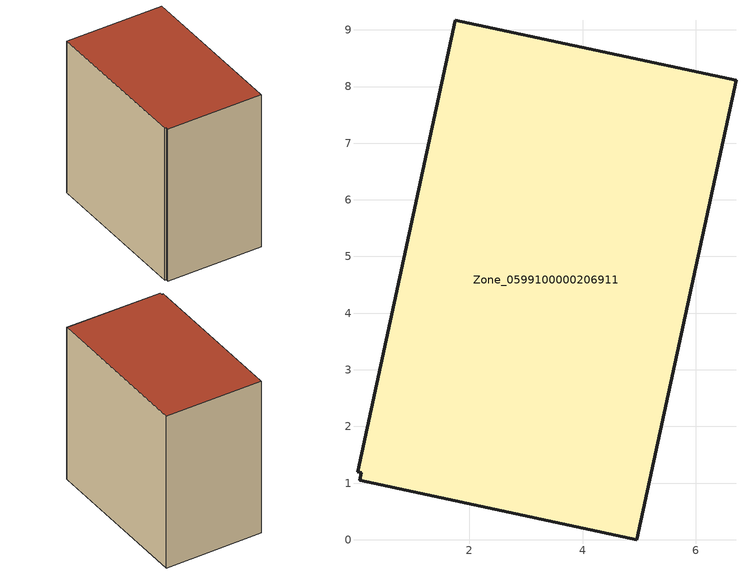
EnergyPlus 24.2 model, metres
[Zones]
Zone_0599100000206911
 floor ground (C_G): 0.1,1.19 0.03,1.2 1.75,9.17 6.71,8.11 4.96,0 0.07,1.05 z0
 wall outside (C_F): 4.96,0 6.71,8.11 1.75,9.17 0.03,1.2 0.1,1.19 0.07,1.05 4.96,0 z0:8.31
 roof outside (C_R): 0.1,1.19 0.07,1.05 4.96,0 6.71,8.11 1.75,9.17 0.03,1.2 z8.31
[BUILDING]
Pand.0599100000206911: North Axis=0; Terrain=City; Loads Convergence Tolerance Value=0.04; Temperature Convergence Tolerance Value=0.4; Solar Distribution=FullExterior; Maximum Number of Warmup Days=25; Minimum Number of Warmup Days=1
[Site:Location]
Rotterdam.The.Hague.AP_ZH_NLD Design_Conditions: Latitude=51.96; Longitude=4.45; Time Zone=1; Elevation=-4.5
[SITE:GROUNDTEMPERATURE:BUILDINGSURFACE]
18, 18, 18, 18, 18, 18, 18, 18, 18, 18, 18, 18
[MATERIAL] Thermal Absorptance=0.9; Solar Absorptance=0.7; Visible Absorptance=0.7
Name | Roughness | Thickness | Conductivity | Density | Specific Heat
G.TI.1975-1991 | MediumSmooth | 0.15 | 0.288461 | 540 | 1210
F.TI.1975-1991 | Rough | 0.3 | 0.230769 | 1920 | 840
R.TI.1975-1991 | MediumRough | 0.2 | 0.153846 | 1500 | 1000
[CONSTRUCTION]
C_G: G.TI.1975-1991
C_F: F.TI.1975-1991
C_R: R.TI.1975-1991
[ZONE]
Zone_0599100000206911: Type=1; Multiplier=1; Ceiling Height=Autocalculate; Volume=Autocalculate; Floor Area=autocalculate; Part of Total Floor Area=Yes
[ZONEINFILTRATION:DESIGNFLOWRATE]
Infil_Zone_0599100000206911: Zone or ZoneList or Space or SpaceList=Zone_0599100000206911; Schedule=AlwaysOn; Design Flow Rate Calculation Method=Flow/Area; Flow Rate per Floor Area=0.003; Constant Term Coefficient=1; Temperature Term Coefficient=0; Velocity Term Coefficient=0; Velocity Squared Term Coefficient=0
[HVACTEMPLATE:ZONE:IDEALLOADSAIRSYSTEM]
Zone_0599100000206911: Maximum Heating Supply Air Temperature=50; Minimum Cooling Supply Air Temperature=13; Maximum Heating Supply Air Humidity Ratio=0.0156; Minimum Cooling Supply Air Humidity Ratio=0.0077; Heating Limit=NoLimit; Cooling Limit=NoLimit; Dehumidification Control Type=ConstantSensibleHeatRatio; Cooling Sensible Heat Ratio=0.7; Dehumidification Setpoint=60; Humidification Control Type=None; Humidification Setpoint=30; Outdoor Air Method=None; Outdoor Air Flow Rate per Person=0.00944; Outdoor Air Flow Rate per Zone Floor Area=0; Outdoor Air Flow Rate per Zone=0; Demand Controlled Ventilation Type=None; Outdoor Air Economizer Type=NoEconomizer; Heat Recovery Type=None; Sensible Heat Recovery Effectiveness=0.7; Latent Heat Recovery Effectiveness=0.65
[ZONECONTROL:THERMOSTAT]
ThermostatControl_Zone_0599100000206911: Zone or ZoneList=Zone_0599100000206911; Control Type Schedule=DualSetpointControlType; Control 1=Thermostat_Zone_0599100000206911; Temperature Difference Between Cutout And Setpoint=0
[THERMOSTATSETPOINT:DUALSETPOINT]
Thermostat_Zone_0599100000206911: Heating Setpoint Temperature Schedule=HeatingSetpoint_Zone_0599100000206911; Cooling Setpoint Temperature Schedule=CoolingSetpoint_Zone_0599100000206911
[SCHEDULE:COMPACT]
HeatingSetpoint_Zone_0599100000206911: Through: 12/31, For: AllDays, Until: 24:00, 21
CoolingSetpoint_Zone_0599100000206911: Through: 12/31, For: AllDays, Until: 24:00, 24
DualSetpointControlType: Through: 12/31, For: AllDays, Until: 24:00, 4
AlwaysOn: Through: 12/31, For: AllDays, Until: 24:00, 1
